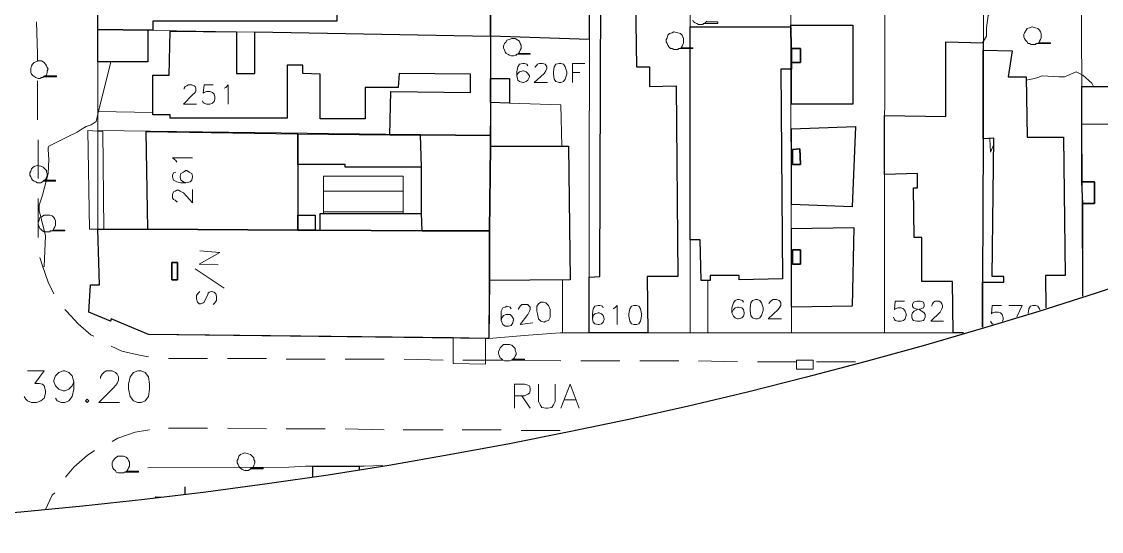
# Model space of a CAD drawing. Extents: x -2391 to 32076, y -11492 to 5852.
# Drawn here: x 4595.7 to 4705.9, y -1771.5 to -1719.4 of the extents above; entities that cross this region are included whole.
import ezdxf

# ---------------------------------------------------------------- set-up
doc = ezdxf.new("R2010")
doc.units = 0
doc.header["$LTSCALE"] = 7
for name, color, linetype in [('ALVE-CT', 3, 'CONTINUOUS'), ('PDF2_A101 - EDIFICACAO', 7, 'CONTINUOUS'), ('PDF2_A103 - PROJECAO_1', 7, 'CONTINUOUS'), ('PDF2_A112 - PRISMA_VENTILACAO', 7, 'CONTINUOUS'), ('PDF2_A118 - PISCINA', 7, 'CONTINUOUS'), ('PDF2_A119 - TELHEIRO', 7, 'CONTINUOUS'), ('PDF2_A120 - MARQUISE', 7, 'CONTINUOUS'), ('PDF2_A123 - N DE PORTA', 7, 'CONTINUOUS'), ('PDF2_A124 - MURO', 7, 'CONTINUOUS'), ('PDF2_C301 - MEIO_FIO_2D', 7, 'CONTINUOUS'), ('PDF2_C307 - TXT_NOME_LOGRADOURO', 7, 'CONTINUOUS'), ('PDF2_C317 - BOCA_LOBO', 7, 'CONTINUOUS'), ('PDF2_F602 - ARVORE_ISOLADA', 7, 'CONTINUOUS'), ('PDF2_N1401 - CURVA_MESTRA', 7, 'CONTINUOUS'), ('PDF2_N1402 - CURVA_INTERMEDIARIA', 7, 'CONTINUOUS'), ('PDF2_N1403 - COTA_DE_APARELHO', 7, 'CONTINUOUS')]:
    doc.layers.add(name, color=color, linetype=linetype)

msp = doc.modelspace()

# ---------------------------------------------------------------- linework, layer by layer
at = {"layer": 'ALVE-CT'}
msp.add_circle((4550.796, -1271.53), 500, dxfattribs=at)
at = {"layer": 'PDF2_A101 - EDIFICACAO', "lineweight": 30}
for points in [[(4625.219, -1710.601), (4627.843, -1710.601), (4627.843, -1719.407), (4609.048, -1719.407), (4609.048, -1720.338), (4608.54, -1720.338), (4603.46, -1720.253), (4603.46, -1710.263), (4609.132, -1710.347), (4609.217, -1712.718), (4624.203, -1712.125), (4624.118, -1710.601)], [(4653.581, -1716.867), (4653.581, -1721.269), (4643.506, -1720.931), (4643.506, -1719.407), (4643.591, -1710.855), (4647.147, -1710.855), (4653.581, -1710.855), (4653.581, -1716.359)], [(4653.581, -1716.359), (4653.581, -1710.855), (4658.577, -1710.771), (4661.794, -1710.771), (4663.911, -1710.771), (4663.911, -1717.29), (4658.323, -1717.375), (4658.407, -1724.063), (4659.762, -1724.063), (4659.762, -1726.095), (4662.471, -1726.01), (4662.641, -1745.483), (4659.508, -1745.483), (4659.593, -1751.241), (4653.581, -1751.241), (4653.581, -1745.568), (4654.682, -1745.483), (4654.767, -1716.359)], [(4674.155, -1719.999), (4674.24, -1724.317), (4673.139, -1724.317), (4673.308, -1745.737), (4668.906, -1745.822), (4668.906, -1745.399), (4665.942, -1745.399), (4665.942, -1745.907), (4665.011, -1745.907), (4664.927, -1741.758), (4663.911, -1741.758), (4663.911, -1719.999)], [(4674.24, -1724.317), (4674.155, -1719.999), (4674.155, -1719.83), (4680.505, -1719.83), (4680.505, -1727.873), (4674.24, -1727.873)], [(4608.54, -1720.338), (4608.54, -1723.555), (4603.46, -1723.555), (4603.46, -1720.253)], [(4643.506, -1720.931), (4643.506, -1725.248), (4643.506, -1727.704), (4643.506, -1731.09), (4636.394, -1731.006), (4633.262, -1731.006), (4633.346, -1726.603), (4641.474, -1726.688), (4641.474, -1724.825), (4634.193, -1724.74), (4634.108, -1726.18), (4630.722, -1726.18), (4630.722, -1729.397), (4626.15, -1729.397), (4626.15, -1724.825), (4624.372, -1724.74), (4624.372, -1723.894), (4622.763, -1723.894), (4622.763, -1729.312), (4610.826, -1729.312), (4610.826, -1728.974), (4609.048, -1728.974), (4609.048, -1724.91), (4610.741, -1724.91), (4610.826, -1720.423), (4617.599, -1720.507), (4617.599, -1724.74), (4619.461, -1724.74), (4619.461, -1720.507)], [(4675.171, -1723.64), (4675.171, -1722.2), (4674.24, -1722.2), (4674.24, -1723.64)], [(4643.506, -1727.704), (4643.506, -1725.248), (4645.454, -1725.248), (4645.454, -1727.788)], [(4623.864, -1730.921), (4623.864, -1734.054), (4623.864, -1739.218), (4623.864, -1740.742), (4608.54, -1740.657), (4608.37, -1730.667)], [(4643.506, -1732.191), (4643.422, -1740.827), (4636.564, -1740.827), (4626.15, -1740.742), (4626.15, -1739.049), (4636.479, -1739.049), (4636.479, -1734.308), (4628.69, -1734.308), (4628.69, -1734.054), (4623.864, -1734.054), (4623.864, -1730.921), (4633.262, -1731.006), (4636.394, -1731.006), (4643.506, -1731.09)], [(4680.759, -1730.159), (4680.42, -1738.371), (4674.24, -1738.118), (4674.24, -1730.413)], [(4643.422, -1745.907), (4643.422, -1740.827), (4643.506, -1732.191), (4651.465, -1732.191), (4651.634, -1745.822)], [(4674.324, -1732.53), (4674.324, -1734.054), (4675.171, -1734.054), (4675.086, -1732.445)], [(4625.642, -1740.742), (4623.864, -1740.742), (4623.864, -1739.218), (4625.642, -1739.218)], [(4604.052, -1740.657), (4608.54, -1740.657), (4623.864, -1740.742), (4625.642, -1740.742), (4626.15, -1740.742), (4636.564, -1740.827), (4643.422, -1740.827), (4643.422, -1745.907), (4643.337, -1751.833), (4642.998, -1751.833), (4639.696, -1751.749), (4608.624, -1751.41), (4604.814, -1749.801), (4604.73, -1750.055), (4602.528, -1749.124), (4602.698, -1746.33), (4603.629, -1746.33), (4603.46, -1740.657)], [(4680.59, -1740.488), (4680.42, -1748.531), (4674.24, -1748.616), (4674.24, -1740.573)], [(4674.324, -1744.213), (4675.171, -1744.213), (4675.171, -1742.774), (4674.324, -1742.774)], [(4610.995, -1745.822), (4611.588, -1745.822), (4611.588, -1744.044), (4610.995, -1744.044)]]:
    msp.add_lwpolyline(points, close=True, dxfattribs=at)
for points in [[(4691.785, -1751.241), (4690.749, -1751.241), (4690.665, -1745.991), (4687.532, -1745.991), (4687.532, -1741.504), (4686.77, -1741.504), (4686.685, -1736.424), (4687.109, -1736.424), (4687.109, -1734.985), (4683.722, -1735.07), (4683.722, -1729.058), (4689.987, -1729.143), (4689.987, -1721.523), (4693.797, -1721.608), (4693.797, -1722.37), (4693.797, -1731.429), (4693.713, -1746.076), (4693.713, -1750.67)], [(4693.713, -1750.67), (4693.713, -1746.076), (4695.914, -1746.076), (4695.914, -1745.483), (4694.729, -1745.483), (4694.898, -1731.344), (4693.797, -1731.429), (4693.797, -1722.37), (4696.761, -1722.454), (4696.337, -1725.079), (4698.2, -1725.079), (4698.285, -1731.26), (4702.01, -1731.26), (4702.179, -1745.399), (4700.147, -1745.399), (4700.19, -1748.69)], [(4703.957, -1747.494), (4703.957, -1738.033), (4705.142, -1738.033), (4705.142, -1735.832), (4703.872, -1735.832), (4703.872, -1729.905), (4703.872, -1726.095), (4713.863, -1726.095), (4713.863, -1729.99), (4713.863, -1731.09), (4713.863, -1744.192)], [(4625.388, -1765.935), (4625.388, -1764.872), (4630.129, -1764.872), (4630.129, -1765.196)], [(4612.35, -1767.727), (4612.35, -1766.988)]]:
    msp.add_lwpolyline(points, dxfattribs=at)
at = {"layer": 'PDF2_A103 - PROJECAO_1', "lineweight": 30}
msp.add_lwpolyline([(4703.957, -1747.494), (4703.957, -1738.033), (4705.142, -1738.033), (4705.142, -1735.832), (4703.872, -1735.832), (4703.872, -1729.905), (4713.863, -1729.99), (4713.863, -1731.09), (4713.863, -1744.192)], dxfattribs=at)
msp.add_lwpolyline([(4643.506, -1731.09), (4643.506, -1732.191), (4643.422, -1740.827), (4636.564, -1740.827), (4636.479, -1739.049), (4636.479, -1734.308), (4636.394, -1731.006)], close=True, dxfattribs=at)
at = {"layer": 'PDF2_A112 - PRISMA_VENTILACAO', "lineweight": 30}
for points in [[(4675.171, -1722.2), (4675.171, -1723.64), (4674.24, -1723.64), (4674.24, -1722.2)], [(4675.086, -1732.445), (4675.171, -1734.054), (4674.324, -1734.054), (4674.324, -1732.53)], [(4703.872, -1735.832), (4705.142, -1735.832), (4705.142, -1738.033), (4703.957, -1738.033)], [(4675.171, -1742.774), (4675.171, -1744.213), (4674.324, -1744.213), (4674.324, -1742.774)], [(4610.995, -1744.044), (4611.588, -1744.044), (4611.588, -1745.822), (4610.995, -1745.822)]]:
    msp.add_lwpolyline(points, close=True, dxfattribs=at)
at = {"layer": 'PDF2_A118 - PISCINA', "lineweight": 9}
msp.add_lwpolyline([(4626.489, -1739.049), (4626.489, -1735.239), (4634.616, -1735.239), (4634.616, -1739.049)], close=True, dxfattribs=at)
for points in [[(4626.489, -1736.763), (4634.616, -1736.763)], [(4626.489, -1738.879), (4634.616, -1738.879)]]:
    msp.add_lwpolyline(points, dxfattribs=at)
at = {"layer": 'PDF2_A119 - TELHEIRO', "lineweight": 9}
msp.add_lwpolyline([(4604.052, -1740.657), (4603.46, -1740.657), (4602.613, -1740.657), (4602.444, -1730.582), (4603.968, -1730.667)], close=True, dxfattribs=at)
at = {"layer": 'PDF2_A120 - MARQUISE', "lineweight": 9}
msp.add_lwpolyline([(4642.998, -1751.833), (4642.998, -1754.458), (4639.696, -1754.373), (4639.696, -1751.749)], close=True, dxfattribs=at)
at = {"layer": 'PDF2_A123 - N DE PORTA', "lineweight": 9}
for points in [[(4647.316, -1723.978), (4647.232, -1723.809), (4646.978, -1723.724), (4646.808, -1723.724), (4646.47, -1723.809), (4646.3, -1724.063), (4646.216, -1724.571), (4646.216, -1724.994), (4646.3, -1725.418), (4646.47, -1725.587), (4646.808, -1725.672), (4646.893, -1725.672), (4647.147, -1725.587), (4647.316, -1725.418), (4647.486, -1725.079), (4647.486, -1724.994), (4647.316, -1724.74), (4647.147, -1724.571), (4646.893, -1724.486), (4646.808, -1724.486), (4646.47, -1724.571), (4646.3, -1724.74), (4646.216, -1724.994)], [(4648.078, -1724.148), (4648.078, -1724.063), (4648.248, -1723.894), (4648.332, -1723.809), (4648.502, -1723.724), (4648.84, -1723.724), (4649.094, -1723.809), (4649.179, -1723.894), (4649.264, -1724.063), (4649.264, -1724.232), (4649.179, -1724.486), (4649.01, -1724.74), (4647.994, -1725.672), (4649.348, -1725.672)], [(4651.888, -1725.672), (4651.888, -1723.724), (4653.158, -1723.724)], [(4651.888, -1724.656), (4652.65, -1724.656)], [(4612.265, -1726.349), (4612.265, -1726.264), (4612.35, -1726.095), (4612.519, -1726.01), (4612.688, -1725.926), (4613.027, -1725.926), (4613.281, -1726.01), (4613.366, -1726.095), (4613.45, -1726.264), (4613.45, -1726.518), (4613.366, -1726.688), (4613.112, -1726.942), (4612.18, -1727.873), (4613.535, -1727.873)], [(4615.228, -1725.926), (4614.297, -1725.926), (4614.212, -1726.772), (4614.297, -1726.688), (4614.551, -1726.603), (4614.89, -1726.603), (4615.144, -1726.688), (4615.313, -1726.857), (4615.398, -1727.111), (4615.398, -1727.365), (4615.313, -1727.619), (4615.144, -1727.788), (4614.89, -1727.873), (4614.551, -1727.873), (4614.297, -1727.788), (4614.212, -1727.704), (4614.128, -1727.534)], [(4616.329, -1726.264), (4616.498, -1726.18), (4616.752, -1725.926), (4616.752, -1727.873)], [(4611.503, -1733.8), (4611.418, -1733.63), (4611.08, -1733.376), (4613.112, -1733.376)], [(4611.418, -1734.816), (4611.164, -1734.9), (4611.08, -1735.154), (4611.08, -1735.324), (4611.164, -1735.662), (4611.503, -1735.832), (4611.926, -1735.916), (4612.434, -1735.916), (4612.858, -1735.832), (4613.027, -1735.662), (4613.112, -1735.324), (4613.112, -1735.239), (4613.027, -1734.985), (4612.773, -1734.816), (4612.519, -1734.646), (4612.434, -1734.646), (4612.18, -1734.816), (4611.926, -1734.985), (4611.842, -1735.239), (4611.842, -1735.324), (4611.926, -1735.662), (4612.18, -1735.832), (4612.434, -1735.916)], [(4611.588, -1737.864), (4611.503, -1737.864), (4611.334, -1737.694), (4611.164, -1737.61), (4611.08, -1737.44), (4611.08, -1737.102), (4611.164, -1736.848), (4611.334, -1736.763), (4611.503, -1736.678), (4611.672, -1736.678), (4611.842, -1736.763), (4612.18, -1736.932), (4613.112, -1737.948), (4613.112, -1736.594)], [(4615.736, -1744.298), (4613.789, -1744.213), (4615.906, -1743.028), (4613.874, -1742.859)], [(4613.366, -1744.721), (4616.329, -1746.669)], [(4613.874, -1747.007), (4613.704, -1747.177), (4613.535, -1747.431), (4613.535, -1747.769), (4613.62, -1748.108), (4613.789, -1748.277), (4613.958, -1748.277), (4614.212, -1748.193), (4614.297, -1748.108), (4614.382, -1747.939), (4614.636, -1747.431), (4614.72, -1747.177), (4614.805, -1747.092), (4615.059, -1747.007), (4615.313, -1747.092), (4615.482, -1747.261), (4615.567, -1747.515), (4615.567, -1747.939), (4615.398, -1748.193), (4615.228, -1748.362)], [(4645.623, -1748.785), (4645.538, -1748.616), (4645.2, -1748.531), (4645.03, -1748.616), (4644.776, -1748.701), (4644.607, -1749.039), (4644.607, -1749.547), (4644.607, -1749.971), (4644.776, -1750.394), (4645.03, -1750.563), (4645.284, -1750.563), (4645.369, -1750.563), (4645.623, -1750.479), (4645.792, -1750.225), (4645.877, -1749.886), (4645.877, -1749.801), (4645.708, -1749.547), (4645.538, -1749.378), (4645.2, -1749.378), (4645.115, -1749.378), (4644.861, -1749.463), (4644.692, -1749.717), (4644.607, -1749.971)], [(4646.385, -1748.87), (4646.385, -1748.785), (4646.47, -1748.616), (4646.554, -1748.531), (4646.724, -1748.362), (4647.147, -1748.362), (4647.316, -1748.362), (4647.401, -1748.447), (4647.57, -1748.616), (4647.57, -1748.87), (4647.486, -1749.039), (4647.316, -1749.378), (4646.554, -1750.394), (4647.824, -1750.225)], [(4655.021, -1748.701), (4654.936, -1748.531), (4654.682, -1748.447), (4654.513, -1748.447), (4654.174, -1748.531), (4654.005, -1748.785), (4653.92, -1749.293), (4653.92, -1749.801), (4654.005, -1750.14), (4654.174, -1750.309), (4654.513, -1750.394), (4654.597, -1750.394), (4654.851, -1750.309), (4655.021, -1750.14), (4655.105, -1749.886), (4655.105, -1749.801), (4655.021, -1749.463), (4654.851, -1749.293), (4654.597, -1749.209), (4654.513, -1749.209), (4654.174, -1749.293), (4654.005, -1749.463), (4653.92, -1749.801)], [(4656.037, -1748.785), (4656.206, -1748.701), (4656.46, -1748.447), (4656.46, -1750.394)], [(4669.329, -1748.108), (4669.244, -1747.939), (4668.906, -1747.854), (4668.736, -1747.854), (4668.482, -1747.939), (4668.313, -1748.193), (4668.144, -1748.701), (4668.144, -1749.209), (4668.313, -1749.547), (4668.482, -1749.717), (4668.736, -1749.801), (4668.821, -1749.801), (4669.16, -1749.717), (4669.329, -1749.547), (4669.414, -1749.293), (4669.414, -1749.209), (4669.329, -1748.87), (4669.16, -1748.701), (4668.821, -1748.616), (4668.736, -1748.616), (4668.482, -1748.701), (4668.313, -1748.87), (4668.144, -1749.209)], [(4671.954, -1748.277), (4671.954, -1748.193), (4672.123, -1748.023), (4672.208, -1747.939), (4672.377, -1747.854), (4672.716, -1747.854), (4672.97, -1747.939), (4673.054, -1748.023), (4673.139, -1748.193), (4673.139, -1748.447), (4673.054, -1748.616), (4672.885, -1748.87), (4671.869, -1749.801), (4673.224, -1749.801)], [(4685.754, -1748.023), (4684.823, -1748.023), (4684.738, -1748.87), (4684.823, -1748.785), (4685.077, -1748.701), (4685.415, -1748.701), (4685.669, -1748.785), (4685.839, -1749.039), (4685.923, -1749.293), (4685.923, -1749.463), (4685.839, -1749.801), (4685.669, -1749.971), (4685.415, -1750.055), (4685.077, -1750.055), (4684.823, -1749.971), (4684.738, -1749.886), (4684.653, -1749.632)], [(4688.548, -1748.531), (4688.548, -1748.447), (4688.633, -1748.277), (4688.717, -1748.108), (4688.887, -1748.023), (4689.31, -1748.023), (4689.479, -1748.108), (4689.564, -1748.277), (4689.649, -1748.447), (4689.649, -1748.616), (4689.564, -1748.785), (4689.395, -1749.124), (4688.463, -1750.055), (4689.733, -1750.055)], [(4695.66, -1748.447), (4694.729, -1748.447), (4694.644, -1749.293), (4694.729, -1749.209), (4694.983, -1749.124), (4695.321, -1749.124), (4695.575, -1749.209), (4695.745, -1749.378), (4695.829, -1749.717), (4695.829, -1749.886), (4695.775, -1750.05)], [(4697.22, -1749.609), (4697.777, -1748.447), (4696.422, -1748.447)], [(4699.571, -1748.883), (4699.554, -1748.785), (4699.385, -1748.531), (4699.131, -1748.447), (4698.877, -1748.447), (4698.623, -1748.531), (4698.454, -1748.785), (4698.376, -1749.254)], [(4694.817, -1750.339), (4694.729, -1750.309), (4694.644, -1750.225), (4694.559, -1750.055)], [(4609.364, -1768.088), (4609.302, -1768.004), (4609.865, -1768.029)]]:
    msp.add_lwpolyline(points, dxfattribs=at)
for points in [[(4650.533, -1723.724), (4650.195, -1723.809), (4650.025, -1724.063), (4649.941, -1724.571), (4649.941, -1724.825), (4650.025, -1725.333), (4650.195, -1725.587), (4650.533, -1725.672), (4650.703, -1725.672), (4650.957, -1725.587), (4651.126, -1725.333), (4651.295, -1724.825), (4651.295, -1724.571), (4651.126, -1724.063), (4650.957, -1723.809), (4650.703, -1723.724)], [(4648.671, -1748.108), (4648.417, -1748.277), (4648.248, -1748.531), (4648.248, -1749.039), (4648.332, -1749.293), (4648.417, -1749.801), (4648.671, -1750.055), (4649.01, -1750.14), (4649.179, -1750.055), (4649.433, -1749.971), (4649.602, -1749.632), (4649.602, -1749.124), (4649.602, -1748.87), (4649.433, -1748.447), (4649.179, -1748.193), (4648.925, -1748.108)], [(4658.153, -1748.447), (4657.899, -1748.531), (4657.73, -1748.785), (4657.645, -1749.293), (4657.645, -1749.547), (4657.73, -1750.055), (4657.899, -1750.309), (4658.153, -1750.394), (4658.407, -1750.394), (4658.661, -1750.309), (4658.831, -1750.055), (4658.915, -1749.547), (4658.915, -1749.293), (4658.831, -1748.785), (4658.661, -1748.531), (4658.407, -1748.447)], [(4670.599, -1747.854), (4670.26, -1747.939), (4670.091, -1748.193), (4670.006, -1748.701), (4670.006, -1748.955), (4670.091, -1749.463), (4670.26, -1749.717), (4670.599, -1749.801), (4670.768, -1749.801), (4671.022, -1749.717), (4671.192, -1749.463), (4671.361, -1748.955), (4671.361, -1748.701), (4671.192, -1748.193), (4671.022, -1747.939), (4670.768, -1747.854)], [(4687.024, -1748.023), (4686.685, -1748.108), (4686.601, -1748.362), (4686.601, -1748.531), (4686.685, -1748.701), (4686.939, -1748.785), (4687.278, -1748.87), (4687.532, -1749.039), (4687.786, -1749.209), (4687.871, -1749.378), (4687.871, -1749.632), (4687.786, -1749.886), (4687.701, -1749.971), (4687.363, -1750.055), (4687.024, -1750.055), (4686.685, -1749.971), (4686.601, -1749.886), (4686.516, -1749.632), (4686.516, -1749.378), (4686.601, -1749.209), (4686.77, -1749.039), (4687.109, -1748.87), (4687.447, -1748.785), (4687.701, -1748.701), (4687.786, -1748.531), (4687.786, -1748.362), (4687.701, -1748.108), (4687.363, -1748.023)]]:
    msp.add_lwpolyline(points, close=True, dxfattribs=at)
at = {"layer": 'PDF2_A124 - MURO', "lineweight": 9}
for points in [[(4643.845, -1660.395), (4643.506, -1725.248), (4643.506, -1727.704), (4643.337, -1751.833), (4647.401, -1751.495), (4650.618, -1751.241), (4650.872, -1751.241)], [(4653.666, -1660.395), (4653.581, -1751.241)], [(4663.911, -1751.241), (4663.911, -1710.771), (4663.911, -1707.553), (4663.826, -1686.472), (4663.826, -1684.44), (4663.826, -1660.395)], [(4674.24, -1751.241), (4673.986, -1660.31)], [(4683.722, -1751.241), (4683.807, -1660.31), (4686.177, -1660.31), (4687.955, -1660.31), (4691.511, -1660.31), (4693.459, -1660.31), (4694.39, -1660.31), (4695.575, -1660.31), (4705.481, -1660.226), (4707.005, -1660.226), (4714.032, -1660.226), (4715.048, -1660.226), (4722.16, -1660.141), (4723.176, -1660.141), (4723.599, -1660.141), (4723.749, -1740.664)], [(4694.051, -1660.31), (4693.715, -1750.669)], [(4703.943, -1747.498), (4703.618, -1660.226)], [(4626.489, -1676.397), (4604.052, -1675.55), (4603.629, -1687.234), (4603.544, -1689.35), (4603.544, -1690.366), (4603.46, -1707.977), (4603.46, -1709.67), (4603.46, -1725.756), (4603.46, -1728.042), (4603.46, -1728.72), (4603.46, -1730.582), (4643.506, -1731.09)], [(4643.506, -1720.931), (4603.46, -1720.253)], [(4650.787, -1732.191), (4650.703, -1727.958), (4645.454, -1727.788)], [(4609.048, -1728.72), (4603.46, -1728.635)], [(4643.422, -1740.827), (4603.46, -1740.657), (4603.46, -1730.582)], [(4643.337, -1751.833), (4608.624, -1751.41), (4604.814, -1749.801), (4604.73, -1750.055), (4602.528, -1749.124), (4602.698, -1746.33), (4603.629, -1746.33), (4603.46, -1740.657)], [(4691.785, -1751.241), (4688.548, -1751.241), (4686.601, -1751.241), (4683.891, -1751.241), (4683.383, -1751.241), (4681.436, -1751.241), (4672.123, -1751.241), (4670.091, -1751.241), (4663.487, -1751.241), (4661.455, -1751.241), (4653.073, -1751.241), (4651.126, -1751.241), (4650.872, -1751.241), (4650.872, -1745.822)], [(4665.689, -1745.907), (4665.689, -1751.241)], [(4632.533, -1764.804), (4630.637, -1764.872), (4624.626, -1764.872), (4622.933, -1764.956), (4608.54, -1765.041)]]:
    msp.add_lwpolyline(points, dxfattribs=at)
at = {"layer": 'PDF2_C301 - MEIO_FIO_2D', "lineweight": 9}
for points in [[(4597.195, -1719.491), (4597.279, -1722.793), (4597.279, -1723.47)], [(4597.279, -1725.502), (4597.279, -1729.482)], [(4597.364, -1731.514), (4597.364, -1735.493)], [(4597.364, -1737.525), (4597.364, -1741.504)], [(4597.533, -1743.536), (4597.787, -1744.383), (4598.38, -1746.076), (4598.973, -1747.261)], [(4600.073, -1748.87), (4600.242, -1749.039), (4601.428, -1750.309), (4602.782, -1751.495), (4603.036, -1751.579)], [(4604.814, -1752.595), (4605.915, -1753.103), (4607.693, -1753.527), (4608.624, -1753.696)], [(4610.656, -1753.865), (4614.636, -1753.865)], [(4616.667, -1753.865), (4620.647, -1753.865)], [(4622.679, -1753.95), (4626.658, -1753.95)], [(4628.69, -1753.95), (4632.669, -1753.95)], [(4634.701, -1753.95), (4638.68, -1754.035)], [(4640.712, -1754.035), (4644.692, -1754.035)], [(4646.724, -1754.035), (4650.703, -1754.119)], [(4652.735, -1754.119), (4656.714, -1754.119)], [(4658.746, -1754.119), (4662.725, -1754.119)], [(4664.757, -1754.119), (4668.736, -1754.204)], [(4670.768, -1754.204), (4674.748, -1754.204)], [(4676.78, -1754.204), (4680.759, -1754.204)], [(4604.899, -1762.332), (4605.492, -1761.993), (4607.27, -1761.4), (4608.709, -1761.146)], [(4610.656, -1760.977), (4610.826, -1760.977), (4614.636, -1760.977)], [(4616.667, -1760.977), (4620.647, -1761.062)], [(4622.679, -1761.062), (4626.658, -1761.062)], [(4628.69, -1761.062), (4632.669, -1761.146)], [(4634.616, -1761.146), (4634.955, -1761.146), (4638.68, -1761.146)], [(4640.628, -1761.146), (4644.607, -1761.146)], [(4646.639, -1761.231), (4650.618, -1761.231)], [(4600.158, -1765.972), (4601.004, -1764.956), (4602.359, -1763.771), (4603.121, -1763.263)], [(4598.116, -1769.286), (4598.803, -1767.835), (4599.057, -1767.581)]]:
    msp.add_lwpolyline(points, dxfattribs=at)
at = {"layer": 'PDF2_C307 - TXT_NOME_LOGRADOURO', "lineweight": 9}
for points in [[(4645.962, -1758.945), (4645.962, -1756.49), (4646.978, -1756.49), (4647.316, -1756.574), (4647.486, -1756.659), (4647.57, -1756.913), (4647.57, -1757.167), (4647.486, -1757.421), (4647.316, -1757.506), (4646.978, -1757.675), (4645.962, -1757.675)], [(4648.417, -1756.49), (4648.417, -1758.268), (4648.586, -1758.606), (4648.756, -1758.86), (4649.179, -1758.945), (4649.348, -1758.945), (4649.771, -1758.86), (4649.941, -1758.606), (4650.11, -1758.268), (4650.11, -1756.49)], [(4650.703, -1758.945), (4651.634, -1756.49), (4652.565, -1758.945)], [(4646.724, -1757.675), (4647.57, -1758.945)], [(4651.041, -1758.098), (4652.227, -1758.098)]]:
    msp.add_lwpolyline(points, dxfattribs=at)
at = {"layer": 'PDF2_C317 - BOCA_LOBO', "lineweight": 9}
msp.add_lwpolyline([(4674.748, -1754.966), (4676.441, -1754.966), (4676.441, -1754.035), (4674.748, -1754.035)], close=True, dxfattribs=at)
at = {"layer": 'PDF2_F602 - ARVORE_ISOLADA', "lineweight": 9}
msp.add_lwpolyline([(4665.604, -1719.407), (4665.519, -1719.491), (4665.35, -1719.661), (4666.704, -1719.661), (4666.704, -1719.491), (4665.519, -1719.491), (4665.35, -1719.661), (4665.265, -1719.661), (4665.181, -1719.745), (4665.011, -1719.745), (4664.757, -1719.745), (4664.588, -1719.661), (4664.419, -1719.576), (4664.249, -1719.491), (4664.165, -1719.322)], dxfattribs=at)
for points in [[(4699.47, -1721.608), (4699.3, -1721.693), (4699.216, -1721.693), (4699.131, -1721.777), (4698.962, -1721.777), (4698.708, -1721.777), (4698.539, -1721.693), (4698.369, -1721.693), (4698.285, -1721.523), (4698.115, -1721.354), (4698.031, -1721.185), (4697.946, -1721.015), (4697.946, -1720.761), (4698.031, -1720.592), (4698.2, -1720.338), (4698.285, -1720.169), (4698.539, -1720.084), (4698.793, -1719.999), (4699.131, -1720.084), (4699.385, -1720.169), (4699.554, -1720.338), (4699.639, -1720.507), (4699.724, -1720.677), (4699.724, -1720.846), (4699.724, -1721.1), (4699.639, -1721.269), (4699.554, -1721.439), (4699.47, -1721.608), (4699.3, -1721.693), (4700.655, -1721.693), (4700.655, -1721.608)], [(4646.385, -1722.708), (4646.216, -1722.793), (4646.131, -1722.878), (4646.046, -1722.878), (4645.877, -1722.962), (4645.623, -1722.962), (4645.454, -1722.878), (4645.284, -1722.793), (4645.115, -1722.708), (4645.03, -1722.539), (4644.946, -1722.37), (4644.861, -1722.116), (4644.861, -1721.946), (4644.946, -1721.693), (4645.115, -1721.523), (4645.2, -1721.354), (4645.454, -1721.269), (4645.708, -1721.185), (4646.046, -1721.185), (4646.3, -1721.354), (4646.47, -1721.439), (4646.554, -1721.693), (4646.639, -1721.862), (4646.639, -1722.031), (4646.639, -1722.2), (4646.554, -1722.37), (4646.47, -1722.539), (4646.385, -1722.708), (4646.216, -1722.793), (4647.57, -1722.793), (4647.57, -1722.708)], [(4662.979, -1722.116), (4662.81, -1722.2), (4662.725, -1722.2), (4662.641, -1722.285), (4662.387, -1722.285), (4662.217, -1722.285), (4662.048, -1722.2), (4661.879, -1722.2), (4661.709, -1722.031), (4661.625, -1721.862), (4661.54, -1721.693), (4661.455, -1721.523), (4661.455, -1721.269), (4661.54, -1721.1), (4661.625, -1720.846), (4661.794, -1720.677), (4662.048, -1720.592), (4662.217, -1720.507), (4662.641, -1720.592), (4662.895, -1720.677), (4663.064, -1720.846), (4663.149, -1721.015), (4663.233, -1721.185), (4663.233, -1721.354), (4663.233, -1721.608), (4663.149, -1721.777), (4663.064, -1721.946), (4662.979, -1722.116), (4662.81, -1722.2), (4664.165, -1722.2), (4664.165, -1722.116)], [(4598.041, -1724.994), (4597.872, -1725.079), (4597.872, -1725.164), (4597.703, -1725.164), (4597.533, -1725.248), (4597.364, -1725.248), (4597.11, -1725.164), (4597.025, -1725.079), (4596.856, -1724.994), (4596.687, -1724.825), (4596.602, -1724.656), (4596.602, -1724.486), (4596.602, -1724.232), (4596.687, -1723.978), (4596.771, -1723.809), (4596.941, -1723.64), (4597.11, -1723.555), (4597.364, -1723.47), (4597.703, -1723.47), (4597.957, -1723.64), (4598.126, -1723.809), (4598.211, -1723.978), (4598.295, -1724.148), (4598.38, -1724.317), (4598.295, -1724.486), (4598.295, -1724.656), (4598.211, -1724.91), (4598.041, -1724.994), (4597.872, -1725.079), (4599.227, -1725.079), (4599.227, -1724.994)], [(4597.957, -1735.662), (4597.872, -1735.747), (4597.787, -1735.832), (4597.618, -1735.916), (4597.449, -1735.916), (4597.279, -1735.916), (4597.11, -1735.832), (4596.941, -1735.747), (4596.771, -1735.662), (4596.687, -1735.493), (4596.602, -1735.324), (4596.517, -1735.154), (4596.517, -1734.9), (4596.602, -1734.731), (4596.687, -1734.477), (4596.856, -1734.308), (4597.025, -1734.223), (4597.279, -1734.138), (4597.618, -1734.223), (4597.872, -1734.308), (4598.041, -1734.477), (4598.211, -1734.646), (4598.211, -1734.816), (4598.295, -1734.985), (4598.295, -1735.154), (4598.211, -1735.408), (4598.126, -1735.578), (4597.957, -1735.662), (4597.872, -1735.747), (4599.142, -1735.747), (4599.142, -1735.662)], [(4598.888, -1740.742), (4598.719, -1740.827), (4598.634, -1740.827), (4598.549, -1740.911), (4598.295, -1740.911), (4598.126, -1740.911), (4597.957, -1740.911), (4597.787, -1740.827), (4597.618, -1740.657), (4597.533, -1740.573), (4597.449, -1740.403), (4597.364, -1740.149), (4597.364, -1739.895), (4597.449, -1739.726), (4597.533, -1739.472), (4597.703, -1739.387), (4597.957, -1739.218), (4598.126, -1739.218), (4598.549, -1739.218), (4598.803, -1739.303), (4598.973, -1739.472), (4599.057, -1739.641), (4599.142, -1739.811), (4599.142, -1739.98), (4599.142, -1740.234), (4599.057, -1740.403), (4598.973, -1740.573), (4598.888, -1740.742), (4598.719, -1740.827), (4600.073, -1740.827), (4600.073, -1740.742)], [(4645.792, -1753.95), (4645.708, -1754.035), (4645.623, -1754.035), (4645.454, -1754.119), (4645.284, -1754.119), (4645.115, -1754.119), (4644.946, -1754.119), (4644.776, -1754.035), (4644.607, -1753.865), (4644.522, -1753.781), (4644.438, -1753.611), (4644.353, -1753.357), (4644.353, -1753.188), (4644.438, -1752.934), (4644.522, -1752.765), (4644.692, -1752.595), (4644.861, -1752.426), (4645.115, -1752.426), (4645.454, -1752.426), (4645.708, -1752.511), (4645.877, -1752.68), (4646.046, -1752.849), (4646.046, -1753.019), (4646.131, -1753.273), (4646.131, -1753.442), (4646.046, -1753.611), (4645.962, -1753.781), (4645.792, -1753.95), (4645.708, -1754.035), (4646.978, -1754.035), (4646.978, -1753.95)], [(4606.423, -1765.38), (4606.254, -1765.464), (4606.169, -1765.464), (4606.084, -1765.549), (4605.915, -1765.549), (4605.661, -1765.549), (4605.492, -1765.549), (4605.322, -1765.464), (4605.238, -1765.295), (4605.068, -1765.21), (4604.984, -1765.041), (4604.899, -1764.787), (4604.899, -1764.533), (4604.984, -1764.364), (4605.153, -1764.11), (4605.238, -1764.025), (4605.492, -1763.856), (4605.746, -1763.856), (4606.084, -1763.856), (4606.338, -1763.94), (4606.508, -1764.11), (4606.592, -1764.279), (4606.677, -1764.448), (4606.677, -1764.618), (4606.677, -1764.872), (4606.592, -1765.041), (4606.508, -1765.21), (4606.423, -1765.38), (4606.254, -1765.464), (4607.608, -1765.464), (4607.608, -1765.38)], [(4619.123, -1765.041), (4619.038, -1765.126), (4618.953, -1765.21), (4618.784, -1765.295), (4618.615, -1765.295), (4618.445, -1765.295), (4618.191, -1765.21), (4618.107, -1765.126), (4617.937, -1765.041), (4617.853, -1764.872), (4617.768, -1764.702), (4617.683, -1764.533), (4617.683, -1764.279), (4617.768, -1764.11), (4617.853, -1763.856), (4618.022, -1763.686), (4618.191, -1763.602), (4618.445, -1763.517), (4618.784, -1763.602), (4619.038, -1763.686), (4619.207, -1763.856), (4619.377, -1764.025), (4619.377, -1764.194), (4619.461, -1764.364), (4619.461, -1764.533), (4619.377, -1764.787), (4619.292, -1764.956), (4619.123, -1765.041), (4619.038, -1765.126), (4620.308, -1765.126), (4620.308, -1765.041)]]:
    msp.add_lwpolyline(points, close=True, dxfattribs=at)
at = {"layer": 'PDF2_N1401 - CURVA_MESTRA', "lineweight": 20}
for points in [[(4693.713, -1721.608), (4694.136, -1720.931), (4694.136, -1720.084), (4694.305, -1718.814), (4695.829, -1717.205)], [(4705.058, -1726.095), (4704.888, -1725.756), (4703.957, -1724.91), (4703.28, -1724.571), (4702.094, -1725.079), (4701.925, -1725.079), (4701.502, -1725.079), (4699.808, -1724.994), (4699.385, -1725.164), (4699.046, -1725.248), (4698.2, -1725.418)], [(4694.898, -1732.022), (4694.559, -1732.784), (4694.475, -1731.429)]]:
    msp.add_lwpolyline(points, dxfattribs=at)
at = {"layer": 'PDF2_N1402 - CURVA_INTERMEDIARIA', "lineweight": 9}
msp.add_lwpolyline([(4597.787, -1744.552), (4597.957, -1744.467), (4598.126, -1741.335), (4597.618, -1739.387), (4597.449, -1738.795), (4597.449, -1738.202), (4597.787, -1737.186), (4598.38, -1734.985), (4598.465, -1733.546), (4598.38, -1732.53), (4598.38, -1732.36), (4598.465, -1732.191), (4600.412, -1731.175), (4601.343, -1730.752), (4601.851, -1730.413), (4602.274, -1730.159), (4602.782, -1729.99), (4603.29, -1729.651), (4603.544, -1728.466), (4604.73, -1723.724), (4604.73, -1723.555)], dxfattribs=at)
at = {"layer": 'PDF2_N1403 - COTA_DE_APARELHO', "lineweight": 9}
for points in [[(4596.263, -1755.135), (4597.957, -1755.135), (4597.025, -1756.405), (4597.449, -1756.405), (4597.787, -1756.49), (4597.957, -1756.659), (4598.126, -1757.167), (4598.126, -1757.421), (4597.957, -1757.929), (4597.618, -1758.183), (4597.195, -1758.352), (4596.687, -1758.352), (4596.263, -1758.183), (4596.094, -1758.014), (4595.925, -1757.76)], [(4601.004, -1756.236), (4600.835, -1756.659), (4600.496, -1756.998), (4600.073, -1757.167), (4599.904, -1757.167), (4599.481, -1756.998), (4599.142, -1756.659), (4598.973, -1756.236), (4598.973, -1756.066), (4599.142, -1755.643), (4599.481, -1755.304), (4599.904, -1755.135), (4600.073, -1755.135), (4600.496, -1755.304), (4600.835, -1755.643), (4601.004, -1756.236), (4601.004, -1756.998), (4600.835, -1757.76), (4600.496, -1758.183), (4600.073, -1758.352), (4599.735, -1758.352), (4599.311, -1758.183), (4599.142, -1757.929)], [(4603.714, -1755.897), (4603.714, -1755.728), (4603.883, -1755.474), (4604.052, -1755.304), (4604.306, -1755.135), (4604.899, -1755.135), (4605.238, -1755.304), (4605.407, -1755.474), (4605.576, -1755.728), (4605.576, -1756.066), (4605.407, -1756.405), (4605.068, -1756.828), (4603.544, -1758.352), (4605.661, -1758.352)]]:
    msp.add_lwpolyline(points, dxfattribs=at)
for points in [[(4607.524, -1755.135), (4607.1, -1755.304), (4606.762, -1755.728), (4606.592, -1756.49), (4606.592, -1756.998), (4606.762, -1757.76), (4607.1, -1758.183), (4607.524, -1758.352), (4607.862, -1758.352), (4608.286, -1758.183), (4608.624, -1757.76), (4608.709, -1756.998), (4608.709, -1756.49), (4608.624, -1755.728), (4608.286, -1755.304), (4607.862, -1755.135)], [(4602.359, -1758.014), (4602.19, -1758.183), (4602.359, -1758.352), (4602.528, -1758.183)]]:
    msp.add_lwpolyline(points, close=True, dxfattribs=at)

doc.saveas('drawing.dxf')
